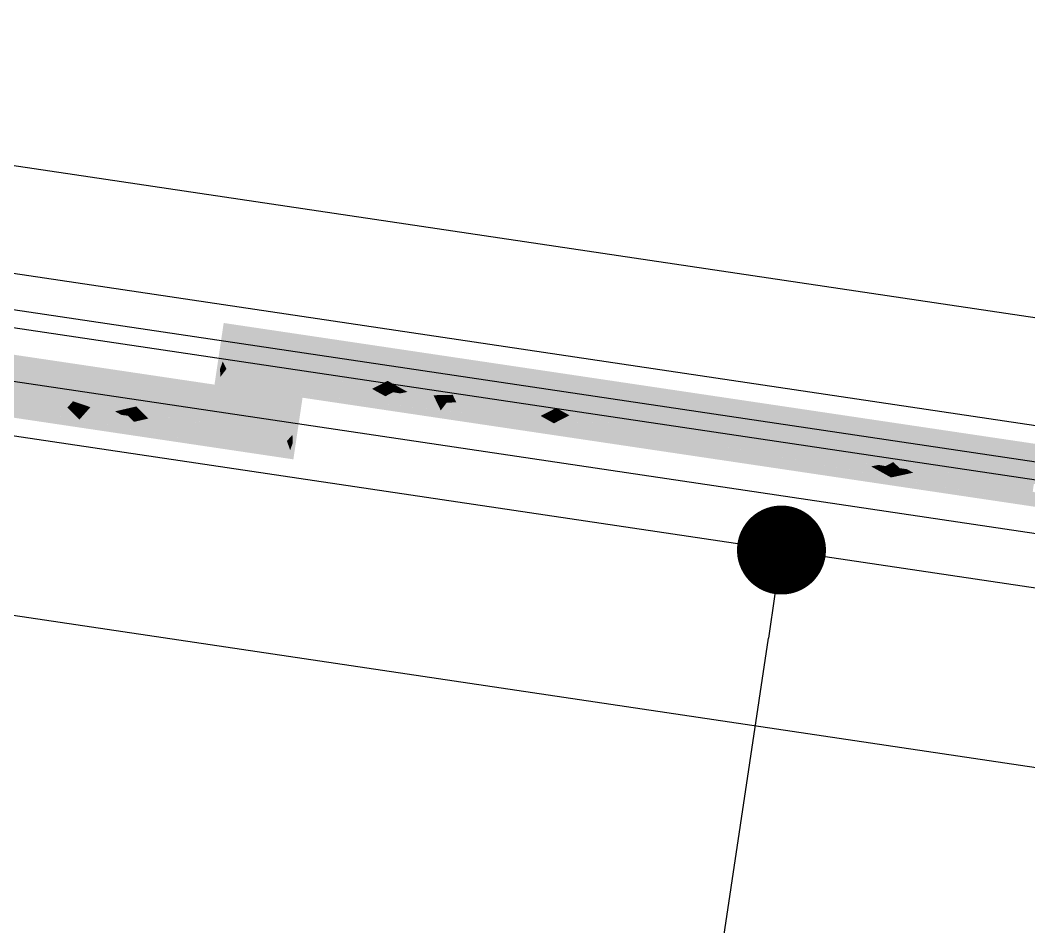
# Model space of a CAD drawing. Header units: millimetres. Extents: x 338 to 506, y 179 to 335.
# Drawn here: x 395.945 to 396.511, y 228.571 to 229.081 of the extents above; entities that cross this region are included whole.
import ezdxf

# ---------------------------------------------------------------- set-up
doc = ezdxf.new("R2010")
doc.units = ezdxf.units.MM
doc.linetypes.add('CENTER', pattern=[2, 1.25, -0.25, 0.25, -0.25])
doc.linetypes.add('DASHED2', pattern=[0.375, 0.25, -0.125])
for name, color, linetype in [('EJES_DE_COLUMNA', 255, 'DASHED2'), ('MUROS', 32, 'Continuous'), ('REJAS', 151, 'Continuous'), ('TEXTOS', 7, 'Continuous')]:
    doc.layers.add(name, color=color, linetype=linetype)
doc.styles.add('NOTAS', font='simplex.shx')
doc.styles.get("Standard").update_dxf_attribs({"font": 'ARIALUNI.ttf'})
doc.dimstyles.new('ROMANS', dxfattribs={"dimtxt": 0.1, "dimasz": 0.05, "dimexe": 0.04, "dimexo": 0.5, "dimgap": 0.05, "dimtad": 1, "dimtih": 1, "dimtoh": 1, "dimdec": 4, "dimzin": 5, "dimdsep": 46, "dimtxsty": 'Standard', "dimsah": 1, "dimcen": 0.05, "dimse1": 1, "dimse2": 1, "dimclrd": 7, "dimclre": 7, "dimclrt": 7, "dimadec": 0, "dimazin": 0, "dimtfac": 1, "dimtdec": 4, "dimtix": 1, "dimtmove": 2, "dimatfit": 3, "dimfxl": 1, "dimtolj": 1, "dimarcsym": 0})

# ---------------------------------------------------------------- blocks, each defined once
blk = doc.blocks.new('*U370')
at = {"layer": 'REJAS', "color": 18, "linetype": 'Continuous', "extrusion": (0, 0, -1)}
for points in [[(-2939.8138, 1977.40682), (-2939.8313, 1977.89544), (-2939.8313, 1976.91819)], [(-2939.80505, 1977.1625), (-2939.7963, 1976.91819), (-2939.7963, 1977.40682)], [(-2939.8138, 1977.40682), (-2939.8313, 1976.91819), (-2939.80505, 1977.1625)], [(-2939.80614, 1977.07089), (-2939.80068, 1977.04035), (-2939.80286, 1977.10143)], [(-2939.80888, 1977.08616), (-2939.80614, 1977.07089), (-2939.80286, 1977.10143)], [(-2939.81161, 1977.10143), (-2939.81818, 1977.04035), (-2939.80614, 1977.07089)], [(-2939.80614, 1977.07089), (-2939.80633, 1977.05562), (-2939.80341, 1977.05562)], [(-2939.80915, 1977.06325), (-2939.80633, 1977.05562), (-2939.80614, 1977.07089)], [(-2939.81216, 1977.05562), (-2939.80633, 1977.05562), (-2939.80915, 1977.06325)], [(-2939.80341, 1977.05562), (-2939.80633, 1977.05562), (-2939.80068, 1977.04035)], [(-2939.80068, 1977.04035), (-2939.80633, 1977.05562), (-2939.80642, 1977.04798)], [(-2939.80633, 1977.05562), (-2939.81216, 1977.05562), (-2939.80642, 1977.04798)], [(-2939.81216, 1977.05562), (-2939.81034, 1977.04544), (-2939.80642, 1977.04798)], [(-2939.81034, 1977.04544), (-2939.81216, 1977.05562), (-2939.81517, 1977.04798)], [(-2939.80068, 1977.04035), (-2939.80642, 1977.04798), (-2939.80551, 1977.04289)], [(-2939.80551, 1977.04289), (-2939.80642, 1977.04798), (-2939.81034, 1977.04544)], [(-2939.81818, 1977.04035), (-2939.81034, 1977.04544), (-2939.81517, 1977.04798)], [(-2939.80551, 1977.04289), (-2939.8052, 1977.0412), (-2939.80309, 1977.04162)], [(-2939.8052, 1977.0412), (-2939.80551, 1977.04289), (-2939.80747, 1977.04162)], [(-2939.80551, 1977.04289), (-2939.81034, 1977.04544), (-2939.80943, 1977.04035)], [(-2939.80943, 1977.04035), (-2939.81034, 1977.04544), (-2939.81818, 1977.04035)], [(-2939.80724, 1976.97927), (-2939.7963, 1976.91819), (-2939.80068, 1977.04035)], [(-2939.80309, 1977.04162), (-2939.8052, 1977.0412), (-2939.80068, 1977.04035)], [(-2939.80068, 1977.04035), (-2939.8052, 1977.0412), (-2939.80505, 1977.04035)], [(-2939.80068, 1977.04035), (-2939.8049, 1977.0395), (-2939.80264, 1977.03908)], [(-2939.8049, 1977.0395), (-2939.80068, 1977.04035), (-2939.80505, 1977.04035)], [(-2939.80068, 1977.04035), (-2939.80851, 1977.03526), (-2939.80368, 1977.03271)], [(-2939.80669, 1977.02508), (-2939.80396, 1977.00981), (-2939.80068, 1977.04035)], [(-2939.80264, 1977.03908), (-2939.8049, 1977.0395), (-2939.8046, 1977.0378)], [(-2939.8046, 1977.0378), (-2939.8049, 1977.0395), (-2939.80701, 1977.03908)], [(-2939.8046, 1977.0378), (-2939.80701, 1977.03908), (-2939.80751, 1977.0378)], [(-2939.80751, 1977.0378), (-2939.80655, 1977.03653), (-2939.8046, 1977.0378)], [(-2939.80701, 1977.03908), (-2939.8049, 1977.0395), (-2939.80943, 1977.04035)], [(-2939.80943, 1977.04035), (-2939.8049, 1977.0395), (-2939.80505, 1977.04035)], [(-2939.80505, 1977.04035), (-2939.8052, 1977.0412), (-2939.80943, 1977.04035)], [(-2939.80943, 1977.04035), (-2939.8052, 1977.0412), (-2939.80747, 1977.04162)], [(-2939.80851, 1977.03526), (-2939.80655, 1977.03653), (-2939.80751, 1977.0378)], [(-2939.81271, 1977.00981), (-2939.80669, 1977.02508), (-2939.81818, 1977.04035)], [(-2939.80701, 1977.03908), (-2939.80943, 1977.04035), (-2939.80751, 1977.0378)], [(-2939.81818, 1977.04035), (-2939.8313, 1976.91819), (-2939.80724, 1976.97927)], [(-2939.80943, 1977.04035), (-2939.80897, 1977.0378), (-2939.80751, 1977.0378)], [(-2939.80897, 1977.0378), (-2939.80851, 1977.03526), (-2939.80751, 1977.0378)], [(-2939.81243, 1977.03271), (-2939.80851, 1977.03526), (-2939.81818, 1977.04035)], [(-2939.81818, 1977.04035), (-2939.80851, 1977.03526), (-2939.80943, 1977.04035)], [(-2939.80851, 1977.03526), (-2939.80669, 1977.02508), (-2939.80368, 1977.03271)], [(-2939.80669, 1977.02508), (-2939.80851, 1977.03526), (-2939.81243, 1977.03271)], [(-2939.80669, 1977.02508), (-2939.80678, 1977.01744), (-2939.80532, 1977.01744)], [(-2939.8082, 1977.02126), (-2939.80678, 1977.01744), (-2939.80669, 1977.02508)], [(-2939.8097, 1977.01744), (-2939.80678, 1977.01744), (-2939.8082, 1977.02126)], [(-2939.80532, 1977.01744), (-2939.80678, 1977.01744), (-2939.80396, 1977.00981)], [(-2939.80396, 1977.00981), (-2939.80678, 1977.01744), (-2939.80683, 1977.01363)], [(-2939.80678, 1977.01744), (-2939.8097, 1977.01744), (-2939.80683, 1977.01363)], [(-2939.8097, 1977.01744), (-2939.80879, 1977.01236), (-2939.80683, 1977.01363)], [(-2939.8112, 1977.01363), (-2939.80879, 1977.01236), (-2939.8097, 1977.01744)], [(-2939.80683, 1977.01363), (-2939.80879, 1977.01236), (-2939.80396, 1977.00981)], [(-2939.80396, 1977.00981), (-2939.80879, 1977.01236), (-2939.80833, 1977.00981)], [(-2939.80546, 1977.00599), (-2939.80396, 1977.00981), (-2939.80788, 1977.00727)], [(-2939.80396, 1977.00981), (-2939.80833, 1977.00981), (-2939.80788, 1977.00727)], [(-2939.80696, 1977.00218), (-2939.8056, 1976.99454), (-2939.80396, 1977.00981)], [(-2939.80997, 1976.99454), (-2939.80696, 1977.00218), (-2939.81271, 1977.00981)], [(-2939.80833, 1977.00981), (-2939.81271, 1977.00981), (-2939.80788, 1977.00727)], [(-2939.81271, 1977.00981), (-2939.80984, 1977.00599), (-2939.80788, 1977.00727)], [(-2939.80879, 1977.01236), (-2939.81271, 1977.00981), (-2939.80833, 1977.00981)], [(-2939.81271, 1977.00981), (-2939.80879, 1977.01236), (-2939.8112, 1977.01363)], [(-2939.80696, 1977.00218), (-2939.80546, 1977.00599), (-2939.80788, 1977.00727)], [(-2939.80788, 1977.00727), (-2939.80984, 1977.00599), (-2939.80696, 1977.00218)], [(-2939.80997, 1976.99454), (-2939.8056, 1976.99454), (-2939.80696, 1977.00218)], [(-2939.80724, 1976.97927), (-2939.8056, 1976.99454), (-2939.80997, 1976.99454)], [(-2939.80724, 1976.97927), (-2939.8076, 1976.94873), (-2939.80177, 1976.94873)], [(-2939.81325, 1976.964), (-2939.8076, 1976.94873), (-2939.80724, 1976.97927)], [(-2939.81927, 1976.94873), (-2939.8076, 1976.94873), (-2939.81325, 1976.964)], [(-2939.80177, 1976.94873), (-2939.8076, 1976.94873), (-2939.7963, 1976.91819)], [(-2939.7963, 1976.91819), (-2939.8076, 1976.94873), (-2939.80779, 1976.93346)], [(-2939.8076, 1976.94873), (-2939.81927, 1976.94873), (-2939.80779, 1976.93346)], [(-2939.81927, 1976.94873), (-2939.81562, 1976.92837), (-2939.80779, 1976.93346)], [(-2939.81562, 1976.92837), (-2939.81927, 1976.94873), (-2939.82529, 1976.93346)], [(-2939.7963, 1976.91819), (-2939.80779, 1976.93346), (-2939.80596, 1976.92328)], [(-2939.80596, 1976.92328), (-2939.80779, 1976.93346), (-2939.81562, 1976.92837)], [(-2939.8313, 1976.91819), (-2939.81562, 1976.92837), (-2939.82529, 1976.93346)], [(-2939.80596, 1976.92328), (-2939.80535, 1976.91989), (-2939.80113, 1976.92074)], [(-2939.80535, 1976.91989), (-2939.80596, 1976.92328), (-2939.80988, 1976.92074)], [(-2939.80596, 1976.92328), (-2939.81562, 1976.92837), (-2939.8138, 1976.91819)], [(-2939.8138, 1976.91819), (-2939.81562, 1976.92837), (-2939.8313, 1976.91819)], [(-2939.80113, 1976.92074), (-2939.80535, 1976.91989), (-2939.7963, 1976.91819)], [(-2939.7963, 1976.91819), (-2939.80535, 1976.91989), (-2939.80505, 1976.91819)], [(-2939.80505, 1976.91819), (-2939.80535, 1976.91989), (-2939.8138, 1976.91819)], [(-2939.8138, 1976.91819), (-2939.80535, 1976.91989), (-2939.80988, 1976.92074)]]:
    blk.add_solid(points, dxfattribs=at)
blk = doc.blocks.new('*U371')
at = {"layer": 'REJAS', "color": 18, "linetype": 'Continuous', "extrusion": (0, 0, -1)}
for points in [[(-2939.84005, 1976.7125), (-2939.8313, 1976.45682), (-2939.8313, 1976.96819)], [(-2939.8313, 1976.96819), (-2939.84096, 1976.96287), (-2939.84279, 1976.95221)], [(-2939.83613, 1976.96553), (-2939.8313, 1976.96819), (-2939.84035, 1976.96642)], [(-2939.8313, 1976.96819), (-2939.84005, 1976.96819), (-2939.84035, 1976.96642)], [(-2939.83677, 1976.93623), (-2939.8313, 1976.96819), (-2939.8426, 1976.93623)], [(-2939.8313, 1976.96819), (-2939.84279, 1976.95221), (-2939.8426, 1976.93623)], [(-2939.84224, 1976.90427), (-2939.83568, 1976.84035), (-2939.8313, 1976.96819)], [(-2939.84096, 1976.96287), (-2939.83613, 1976.96553), (-2939.84035, 1976.96642)], [(-2939.8488, 1976.45682), (-2939.84005, 1976.7125), (-2939.8663, 1976.96819)], [(-2939.84005, 1976.96819), (-2939.8488, 1976.96819), (-2939.84035, 1976.96642)], [(-2939.8488, 1976.96819), (-2939.84488, 1976.96553), (-2939.84035, 1976.96642)], [(-2939.84035, 1976.96642), (-2939.84488, 1976.96553), (-2939.84096, 1976.96287)], [(-2939.84096, 1976.96287), (-2939.8488, 1976.96819), (-2939.85062, 1976.95754)], [(-2939.84096, 1976.96287), (-2939.85062, 1976.95754), (-2939.84279, 1976.95221)], [(-2939.85318, 1976.84035), (-2939.84224, 1976.90427), (-2939.8663, 1976.96819)], [(-2939.8488, 1976.45682), (-2939.8663, 1976.96819), (-2939.8663, 1975.94544)], [(-2939.8488, 1976.96819), (-2939.8663, 1976.96819), (-2939.85062, 1976.95754)], [(-2939.8663, 1976.96819), (-2939.86029, 1976.95221), (-2939.85062, 1976.95754)], [(-2939.85427, 1976.93623), (-2939.84279, 1976.95221), (-2939.85062, 1976.95754)], [(-2939.85062, 1976.95754), (-2939.86029, 1976.95221), (-2939.85427, 1976.93623)], [(-2939.8426, 1976.93623), (-2939.84279, 1976.95221), (-2939.85427, 1976.93623)], [(-2939.84224, 1976.90427), (-2939.83677, 1976.93623), (-2939.8426, 1976.93623)], [(-2939.84825, 1976.92025), (-2939.84224, 1976.90427), (-2939.8426, 1976.93623)], [(-2939.85427, 1976.93623), (-2939.84825, 1976.92025), (-2939.8426, 1976.93623)], [(-2939.84224, 1976.90427), (-2939.84497, 1976.88829), (-2939.8406, 1976.88829)], [(-2939.84196, 1976.8803), (-2939.83896, 1976.87231), (-2939.8406, 1976.88829)], [(-2939.84497, 1976.88829), (-2939.84196, 1976.8803), (-2939.8406, 1976.88829)], [(-2939.84497, 1976.88829), (-2939.84771, 1976.87231), (-2939.84196, 1976.8803)], [(-2939.84196, 1976.8803), (-2939.84288, 1976.87497), (-2939.84046, 1976.87631)], [(-2939.84288, 1976.87497), (-2939.84196, 1976.8803), (-2939.84484, 1976.87631)], [(-2939.84169, 1976.85633), (-2939.83568, 1976.84035), (-2939.83896, 1976.87231)], [(-2939.84046, 1976.87631), (-2939.84288, 1976.87497), (-2939.83896, 1976.87231)], [(-2939.83896, 1976.87231), (-2939.84288, 1976.87497), (-2939.84333, 1976.87231)], [(-2939.84183, 1976.86831), (-2939.83896, 1976.87231), (-2939.84379, 1976.86965)], [(-2939.83896, 1976.87231), (-2939.84333, 1976.87231), (-2939.84379, 1976.86965)], [(-2939.84032, 1976.86432), (-2939.83896, 1976.87231), (-2939.84178, 1976.86432)], [(-2939.83896, 1976.87231), (-2939.84183, 1976.86831), (-2939.84178, 1976.86432)], [(-2939.84771, 1976.87231), (-2939.85318, 1976.84035), (-2939.84169, 1976.85633)], [(-2939.84771, 1976.87231), (-2939.84288, 1976.87497), (-2939.84484, 1976.87631)], [(-2939.84333, 1976.87231), (-2939.84288, 1976.87497), (-2939.84771, 1976.87231)], [(-2939.84379, 1976.86965), (-2939.84333, 1976.87231), (-2939.84771, 1976.87231)], [(-2939.84771, 1976.87231), (-2939.8462, 1976.86831), (-2939.84379, 1976.86965)], [(-2939.84178, 1976.86432), (-2939.84183, 1976.86831), (-2939.8447, 1976.86432)], [(-2939.8447, 1976.86432), (-2939.84183, 1976.86831), (-2939.84379, 1976.86965)], [(-2939.8462, 1976.86831), (-2939.8447, 1976.86432), (-2939.84379, 1976.86965)], [(-2939.84169, 1976.85633), (-2939.84032, 1976.86432), (-2939.84178, 1976.86432)], [(-2939.8432, 1976.86032), (-2939.84169, 1976.85633), (-2939.84178, 1976.86432)], [(-2939.8447, 1976.86432), (-2939.8432, 1976.86032), (-2939.84178, 1976.86432)], [(-2939.84351, 1976.84568), (-2939.83868, 1976.84834), (-2939.84169, 1976.85633)], [(-2939.84169, 1976.85633), (-2939.84743, 1976.84834), (-2939.84351, 1976.84568)], [(-2939.83568, 1976.84035), (-2939.83868, 1976.84834), (-2939.84351, 1976.84568)], [(-2939.84251, 1976.84301), (-2939.8396, 1976.84301), (-2939.84155, 1976.84434)], [(-2939.84351, 1976.84568), (-2939.84251, 1976.84301), (-2939.84155, 1976.84434)], [(-2939.84397, 1976.84301), (-2939.84251, 1976.84301), (-2939.84351, 1976.84568)], [(-2939.84743, 1976.84834), (-2939.85318, 1976.84035), (-2939.84351, 1976.84568)], [(-2939.85318, 1976.84035), (-2939.84443, 1976.84035), (-2939.84351, 1976.84568)], [(-2939.83568, 1976.84035), (-2939.83764, 1976.84168), (-2939.8399, 1976.84124)], [(-2939.8399, 1976.84124), (-2939.84005, 1976.84035), (-2939.83568, 1976.84035)], [(-2939.83568, 1976.84035), (-2939.84051, 1976.83769), (-2939.84142, 1976.83236)], [(-2939.83809, 1976.83902), (-2939.83568, 1976.84035), (-2939.8402, 1976.83946)], [(-2939.83568, 1976.84035), (-2939.84005, 1976.84035), (-2939.8402, 1976.83946)], [(-2939.83841, 1976.82437), (-2939.83568, 1976.84035), (-2939.84133, 1976.82437)], [(-2939.83568, 1976.84035), (-2939.84142, 1976.83236), (-2939.84133, 1976.82437)], [(-2939.84114, 1976.80839), (-2939.83786, 1976.77643), (-2939.83568, 1976.84035)], [(-2939.83764, 1976.84168), (-2939.8396, 1976.84301), (-2939.8399, 1976.84124)], [(-2939.84051, 1976.83769), (-2939.83809, 1976.83902), (-2939.8402, 1976.83946)], [(-2939.8396, 1976.84301), (-2939.84201, 1976.84168), (-2939.8399, 1976.84124)], [(-2939.8396, 1976.84301), (-2939.84251, 1976.84301), (-2939.84201, 1976.84168)], [(-2939.84201, 1976.84168), (-2939.84443, 1976.84035), (-2939.8399, 1976.84124)], [(-2939.84443, 1976.84035), (-2939.84005, 1976.84035), (-2939.8399, 1976.84124)], [(-2939.84005, 1976.84035), (-2939.84443, 1976.84035), (-2939.8402, 1976.83946)], [(-2939.84443, 1976.84035), (-2939.84247, 1976.83902), (-2939.8402, 1976.83946)], [(-2939.8402, 1976.83946), (-2939.84247, 1976.83902), (-2939.84051, 1976.83769)], [(-2939.84051, 1976.83769), (-2939.84443, 1976.84035), (-2939.84534, 1976.83502)], [(-2939.84661, 1976.77643), (-2939.84114, 1976.80839), (-2939.85318, 1976.84035)], [(-2939.84201, 1976.84168), (-2939.84251, 1976.84301), (-2939.84443, 1976.84035)], [(-2939.84443, 1976.84035), (-2939.84251, 1976.84301), (-2939.84397, 1976.84301)], [(-2939.84443, 1976.84035), (-2939.85318, 1976.84035), (-2939.84534, 1976.83502)], [(-2939.85318, 1976.84035), (-2939.85017, 1976.83236), (-2939.84534, 1976.83502)], [(-2939.84051, 1976.83769), (-2939.84534, 1976.83502), (-2939.84142, 1976.83236)], [(-2939.84716, 1976.82437), (-2939.84142, 1976.83236), (-2939.84534, 1976.83502)], [(-2939.84534, 1976.83502), (-2939.85017, 1976.83236), (-2939.84716, 1976.82437)], [(-2939.84133, 1976.82437), (-2939.84142, 1976.83236), (-2939.84716, 1976.82437)], [(-2939.84114, 1976.80839), (-2939.83841, 1976.82437), (-2939.84133, 1976.82437)], [(-2939.84415, 1976.81638), (-2939.84114, 1976.80839), (-2939.84133, 1976.82437)], [(-2939.84716, 1976.82437), (-2939.84415, 1976.81638), (-2939.84133, 1976.82437)], [(-2939.84388, 1976.79241), (-2939.83786, 1976.77643), (-2939.84114, 1976.80839)], [(-2939.84388, 1976.79241), (-2939.84661, 1976.77643), (-2939.84087, 1976.78442)], [(-2939.84178, 1976.77909), (-2939.83937, 1976.78042), (-2939.84087, 1976.78442)], [(-2939.84087, 1976.78442), (-2939.84374, 1976.78042), (-2939.84178, 1976.77909)], [(-2939.83786, 1976.77643), (-2939.83937, 1976.78042), (-2939.84178, 1976.77909)], [(-2939.84224, 1976.77643), (-2939.83786, 1976.77643), (-2939.84178, 1976.77909)], [(-2939.84073, 1976.77243), (-2939.83786, 1976.77643), (-2939.84269, 1976.77376)], [(-2939.83786, 1976.77643), (-2939.84224, 1976.77643), (-2939.84269, 1976.77376)], [(-2939.84361, 1976.76844), (-2939.8406, 1976.76045), (-2939.83786, 1976.77643)], [(-2939.84333, 1976.74447), (-2939.84005, 1976.7125), (-2939.83786, 1976.77643)], [(-2939.84333, 1976.74447), (-2939.8406, 1976.76045), (-2939.84661, 1976.77643)], [(-2939.84374, 1976.78042), (-2939.84661, 1976.77643), (-2939.84178, 1976.77909)], [(-2939.84661, 1976.77643), (-2939.84224, 1976.77643), (-2939.84178, 1976.77909)], [(-2939.84224, 1976.77643), (-2939.84661, 1976.77643), (-2939.84269, 1976.77376)], [(-2939.84661, 1976.77643), (-2939.84511, 1976.77243), (-2939.84269, 1976.77376)], [(-2939.84361, 1976.76844), (-2939.84073, 1976.77243), (-2939.84269, 1976.77376)], [(-2939.84269, 1976.77376), (-2939.84511, 1976.77243), (-2939.84361, 1976.76844)], [(-2939.84224, 1976.64858), (-2939.83568, 1976.58466), (-2939.84005, 1976.7125)], [(-2939.84333, 1976.61662), (-2939.83896, 1976.61662), (-2939.84224, 1976.64858)], [(-2939.83896, 1976.61662), (-2939.84169, 1976.60064), (-2939.83568, 1976.58466)], [(-2939.83896, 1976.61662), (-2939.84333, 1976.61662), (-2939.84169, 1976.60064)], [(-2939.84169, 1976.60064), (-2939.84333, 1976.61662), (-2939.84443, 1976.58466)], [(-2939.84019, 1976.59665), (-2939.84169, 1976.60064), (-2939.8416, 1976.59265)], [(-2939.84169, 1976.60064), (-2939.84306, 1976.59265), (-2939.8416, 1976.59265)], [(-2939.83868, 1976.59265), (-2939.84019, 1976.59665), (-2939.8416, 1976.59265)], [(-2939.8396, 1976.58732), (-2939.83718, 1976.58866), (-2939.83868, 1976.59265)], [(-2939.83868, 1976.59265), (-2939.84155, 1976.58866), (-2939.8396, 1976.58732)], [(-2939.8416, 1976.59265), (-2939.84155, 1976.58866), (-2939.83868, 1976.59265)], [(-2939.84443, 1976.58466), (-2939.84155, 1976.58866), (-2939.8416, 1976.59265)], [(-2939.84306, 1976.59265), (-2939.84443, 1976.58466), (-2939.8416, 1976.59265)], [(-2939.84224, 1976.52074), (-2939.8313, 1976.45682), (-2939.83568, 1976.58466)], [(-2939.83568, 1976.58466), (-2939.83718, 1976.58866), (-2939.8396, 1976.58732)], [(-2939.84005, 1976.58466), (-2939.83568, 1976.58466), (-2939.8396, 1976.58732)], [(-2939.83896, 1976.5527), (-2939.83568, 1976.58466), (-2939.84169, 1976.56868)], [(-2939.83718, 1976.58067), (-2939.83568, 1976.58466), (-2939.8396, 1976.582)], [(-2939.83568, 1976.58466), (-2939.84005, 1976.58466), (-2939.8396, 1976.582)], [(-2939.84201, 1976.58599), (-2939.8396, 1976.58732), (-2939.84155, 1976.58866)], [(-2939.84201, 1976.58599), (-2939.84005, 1976.58466), (-2939.8396, 1976.58732)], [(-2939.84201, 1976.58333), (-2939.8396, 1976.582), (-2939.84005, 1976.58466)], [(-2939.84201, 1976.58333), (-2939.84155, 1976.58067), (-2939.8396, 1976.582)], [(-2939.84201, 1976.58599), (-2939.84443, 1976.58466), (-2939.84005, 1976.58466)], [(-2939.84443, 1976.58466), (-2939.84201, 1976.58333), (-2939.84005, 1976.58466)], [(-2939.84443, 1976.58466), (-2939.84201, 1976.58599), (-2939.84155, 1976.58866)], [(-2939.84155, 1976.58067), (-2939.84443, 1976.58466), (-2939.8416, 1976.57667)], [(-2939.84201, 1976.58333), (-2939.84443, 1976.58466), (-2939.84155, 1976.58067)], [(-2939.84443, 1976.58466), (-2939.84306, 1976.57667), (-2939.8416, 1976.57667)], [(-2939.84169, 1976.56868), (-2939.84443, 1976.58466), (-2939.84333, 1976.5527)], [(-2939.84224, 1976.52074), (-2939.84443, 1976.58466), (-2939.8488, 1976.45682)], [(-2939.83868, 1976.57667), (-2939.83718, 1976.58067), (-2939.8396, 1976.582)], [(-2939.8396, 1976.582), (-2939.84155, 1976.58067), (-2939.83868, 1976.57667)], [(-2939.83868, 1976.57667), (-2939.84155, 1976.58067), (-2939.8416, 1976.57667)], [(-2939.84019, 1976.57267), (-2939.83868, 1976.57667), (-2939.8416, 1976.57667)], [(-2939.84169, 1976.56868), (-2939.84019, 1976.57267), (-2939.8416, 1976.57667)], [(-2939.8416, 1976.57667), (-2939.84306, 1976.57667), (-2939.84169, 1976.56868)], [(-2939.83896, 1976.5527), (-2939.84169, 1976.56868), (-2939.84333, 1976.5527)], [(-2939.84224, 1976.52074), (-2939.83896, 1976.5527), (-2939.84333, 1976.5527)], [(-2939.84388, 1976.50476), (-2939.8395, 1976.50476), (-2939.84224, 1976.52074)]]:
    blk.add_solid(points, dxfattribs=at)
blk = doc.blocks.new('_DOT')
at = {"color": 0, "linetype": 'ByBlock'}
blk.add_line((-0.5, 0), (-1, 0), dxfattribs=at)
at = {"color": 0, "linetype": 'ByBlock', "const_width": 0.5}
blk.add_lwpolyline([(-0.25, 0, 1), (0.25, 0, 1)], format="xyb", close=True, dxfattribs=at)
blk = doc.blocks.new('*U1149')
at = {"layer": 'TEXTOS', "color": 7, "style": 'NOTAS'}
blk.add_text('2,71', height=0.1, dxfattribs=at).set_placement((2938.30246, 1976.70857))
blk = doc.blocks.new('*D477')
at = {"layer": 'DEFPOINTS', "color": 0, "transparency": 16777216}
for p in [(2939.7863, 1976.63952), (2937.08053, 1976.28659), (2939.7863, 1976.18463)]:
    blk.add_point(p, dxfattribs=at)
at = {"layer": 'TEXTOS', "color": 7, "transparency": 16777216}
blk.add_line((2937.13053, 1976.63952), (2939.7363, 1976.63952), dxfattribs=at)
at = {"transparency": 16777216}
blk.add_blockref('*U1149', (0, 0), dxfattribs=at)
at = {"layer": 'TEXTOS', "color": 7, "transparency": 16777216, "xscale": 0.05, "yscale": 0.05, "zscale": 0.05, "rotation": 180}
blk.add_blockref('_DOT', (2937.08053, 1976.63952), dxfattribs=at)
at = {"layer": 'TEXTOS', "color": 7, "transparency": 16777216, "xscale": 0.05, "yscale": 0.05, "zscale": 0.05}
blk.add_blockref('_DOT', (2939.7863, 1976.63952), dxfattribs=at)
blk = doc.blocks.new('EJES_ESTRUCTURALES')
at = {"layer": 'EJES_DE_COLUMNA', "color": 9, "linetype": 'CENTER'}
blk.add_line((678.14128, 131.2663), (678.14128, 199.7363), dxfattribs=at)
blk = doc.blocks.new('BAÑOS_PUBLICOS_PISO_1')
at = {"layer": 'MUROS'}
blk.add_lwpolyline([(2939.9363, 1980.52044), (2939.7863, 1980.52044), (2939.7863, 1975.92044), (2939.9363, 1975.92044)], close=True, dxfattribs=at)
at = {"layer": 'REJAS', "color": 18}
for p, q in [((2939.8763, 1975.92044), (2939.8763, 1977.92044)), ((2939.8163, 1975.94544), (2939.8163, 1977.89544)), ((2939.8463, 1977.89544), (2939.8463, 1975.94544)), ((2939.8563, 1977.89544), (2939.8563, 1975.94544))]:
    blk.add_line(p, q, dxfattribs=at)
at = {"layer": 'REJAS', "color": 18, "linetype": 'Continuous'}
for name in ['*U370', '*U371']:
    blk.add_blockref(name, (0, 0), dxfattribs=at)
at = {"layer": 'TEXTOS'}
dim = blk.add_linear_dim(base=(2939.7863, 1976.63952), p1=(2937.08053, 1976.28659), p2=(2939.7863, 1976.18463), angle=180, dimstyle='ROMANS', dxfattribs=at)
dim.commit()
dim.dimension.update_dxf_attribs({"geometry": '*D477', "text_midpoint": (2938.43341, 1976.74904)})
blk = doc.blocks.new('A$C7152A42C')
at = {"color": 18}
blk.add_blockref('BAÑOS_PUBLICOS_PISO_1', (-2892.7659, -1880.28762), dxfattribs=at)
at = {"layer": 'EJES_DE_COLUMNA'}
blk.add_blockref('EJES_ESTRUCTURALES', (-631.22088, -95.28525), dxfattribs=at)

msp = doc.modelspace()

# ---------------------------------------------------------------- block references
at = {"layer": 'MUROS', "color": 32, "rotation": 81.53046525965426}
msp.add_blockref('A$C7152A42C', (484.74824, 168.08442), dxfattribs=at)

doc.saveas('drawing.dxf')
